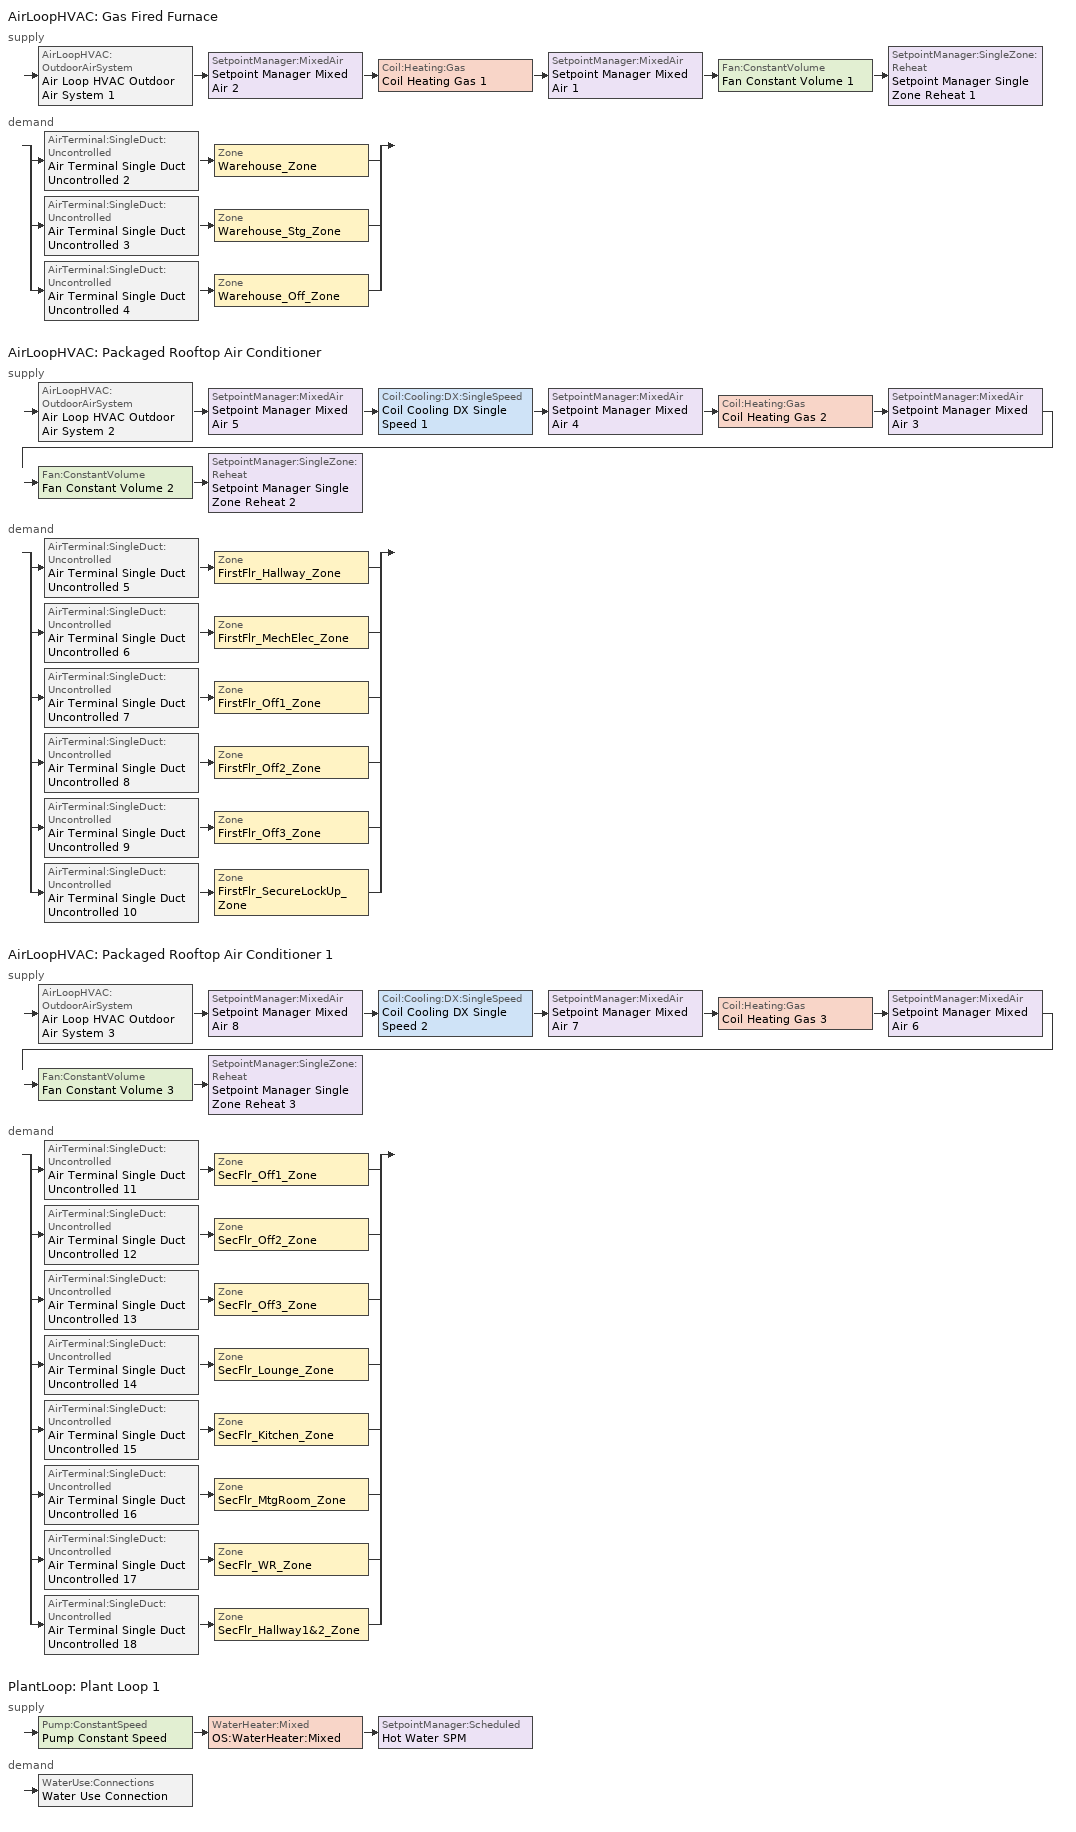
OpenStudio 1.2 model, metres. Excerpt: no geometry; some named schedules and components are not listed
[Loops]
AirLoopHVAC 'Gas Fired Furnace'
 supply: AirLoopHVAC:OutdoorAirSystem 'Air Loop HVAC Outdoor Air System 1' > SetpointManager:MixedAir 'Setpoint Manager Mixed Air 2' > Coil:Heating:Gas 'Coil Heating Gas 1' > SetpointManager:MixedAir 'Setpoint Manager Mixed Air 1' > Fan:ConstantVolume 'Fan Constant Volume 1' > SetpointManager:SingleZone:Reheat 'Setpoint Manager Single Zone Reheat 1'
 demand: split
  | AirTerminal:SingleDuct:Uncontrolled 'Air Terminal Single Duct Uncontrolled 2' > Zone 'Warehouse_Zone'
  | AirTerminal:SingleDuct:Uncontrolled 'Air Terminal Single Duct Uncontrolled 3' > Zone 'Warehouse_Stg_Zone'
  | AirTerminal:SingleDuct:Uncontrolled 'Air Terminal Single Duct Uncontrolled 4' > Zone 'Warehouse_Off_Zone'
AirLoopHVAC 'Packaged Rooftop Air Conditioner'
 supply: AirLoopHVAC:OutdoorAirSystem 'Air Loop HVAC Outdoor Air System 2' > SetpointManager:MixedAir 'Setpoint Manager Mixed Air 5' > Coil:Cooling:DX:SingleSpeed 'Coil Cooling DX Single Speed 1' > SetpointManager:MixedAir 'Setpoint Manager Mixed Air 4' > Coil:Heating:Gas 'Coil Heating Gas 2' > SetpointManager:MixedAir 'Setpoint Manager Mixed Air 3' > Fan:ConstantVolume 'Fan Constant Volume 2' > SetpointManager:SingleZone:Reheat 'Setpoint Manager Single Zone Reheat 2'
 demand: split
  | AirTerminal:SingleDuct:Uncontrolled 'Air Terminal Single Duct Uncontrolled 5' > Zone 'FirstFlr_Hallway_Zone'
  | AirTerminal:SingleDuct:Uncontrolled 'Air Terminal Single Duct Uncontrolled 6' > Zone 'FirstFlr_MechElec_Zone'
  | AirTerminal:SingleDuct:Uncontrolled 'Air Terminal Single Duct Uncontrolled 7' > Zone 'FirstFlr_Off1_Zone'
  | AirTerminal:SingleDuct:Uncontrolled 'Air Terminal Single Duct Uncontrolled 8' > Zone 'FirstFlr_Off2_Zone'
  | AirTerminal:SingleDuct:Uncontrolled 'Air Terminal Single Duct Uncontrolled 9' > Zone 'FirstFlr_Off3_Zone'
  | AirTerminal:SingleDuct:Uncontrolled 'Air Terminal Single Duct Uncontrolled 10' > Zone 'FirstFlr_SecureLockUp_Zone'
AirLoopHVAC 'Packaged Rooftop Air Conditioner 1'
 supply: AirLoopHVAC:OutdoorAirSystem 'Air Loop HVAC Outdoor Air System 3' > SetpointManager:MixedAir 'Setpoint Manager Mixed Air 8' > Coil:Cooling:DX:SingleSpeed 'Coil Cooling DX Single Speed 2' > SetpointManager:MixedAir 'Setpoint Manager Mixed Air 7' > Coil:Heating:Gas 'Coil Heating Gas 3' > SetpointManager:MixedAir 'Setpoint Manager Mixed Air 6' > Fan:ConstantVolume 'Fan Constant Volume 3' > SetpointManager:SingleZone:Reheat 'Setpoint Manager Single Zone Reheat 3'
 demand: split
  | AirTerminal:SingleDuct:Uncontrolled 'Air Terminal Single Duct Uncontrolled 11' > Zone 'SecFlr_Off1_Zone'
  | AirTerminal:SingleDuct:Uncontrolled 'Air Terminal Single Duct Uncontrolled 12' > Zone 'SecFlr_Off2_Zone'
  | AirTerminal:SingleDuct:Uncontrolled 'Air Terminal Single Duct Uncontrolled 13' > Zone 'SecFlr_Off3_Zone'
  | AirTerminal:SingleDuct:Uncontrolled 'Air Terminal Single Duct Uncontrolled 14' > Zone 'SecFlr_Lounge_Zone'
  | AirTerminal:SingleDuct:Uncontrolled 'Air Terminal Single Duct Uncontrolled 15' > Zone 'SecFlr_Kitchen_Zone'
  | AirTerminal:SingleDuct:Uncontrolled 'Air Terminal Single Duct Uncontrolled 16' > Zone 'SecFlr_MtgRoom_Zone'
  | AirTerminal:SingleDuct:Uncontrolled 'Air Terminal Single Duct Uncontrolled 17' > Zone 'SecFlr_WR_Zone'
  | AirTerminal:SingleDuct:Uncontrolled 'Air Terminal Single Duct Uncontrolled 18' > Zone 'SecFlr_Hallway1&2_Zone'
PlantLoop 'Plant Loop 1'
 supply: Pump:ConstantSpeed 'Pump Constant Speed' > WaterHeater:Mixed 'OS:WaterHeater:Mixed' > SetpointManager:Scheduled 'Hot Water SPM'
 demand: WaterUse:Connections 'Water Use Connection'
[Sizing:Zone] Zone Cooling Design Supply Air Temperature {C}=12.8; Zone Heating Design Supply Air Temperature {C}=50; Zone Cooling Design Supply Air Humidity Ratio {kg-H2O/kg-air}=0.0085; Zone Heating Design Supply Air Humidity Ratio {kg-H2O/kg-air}=0.008; Heating Design Air Flow Method=DesignDay
Warehouse_Zone; Warehouse_Off_Zone; Warehouse_Stg_Zone; SecFlr_WR_Zone; SecFlr_Kitchen_Zone; SecFlr_Off3_Zone; SecFlr_Lounge_Zone; SecFlr_Hallway1&2_Zone; SecFlr_MtgRoom_Zone; SecFlr_Off2_Zone; SecFlr_Off1_Zone; FirstFlr_Off3_Zone; FirstFlr_MechElec_Zone; FirstFlr_Hallway_Zone; FirstFlr_SecureLockUp_Zone; FirstFlr_Off1_Zone; FirstFlr_Off2_Zone
[Zone equipment]
Warehouse_Zone: Air Terminal Single Duct Uncontrolled 2
Warehouse_Off_Zone: Air Terminal Single Duct Uncontrolled 4
Warehouse_Stg_Zone: Air Terminal Single Duct Uncontrolled 3
SecFlr_WR_Zone: Air Terminal Single Duct Uncontrolled 17, Zone HVAC Baseboard Convective Electric 11
SecFlr_Kitchen_Zone: Air Terminal Single Duct Uncontrolled 15
SecFlr_Off3_Zone: Air Terminal Single Duct Uncontrolled 13, Zone HVAC Baseboard Convective Electric 9
SecFlr_Lounge_Zone: Air Terminal Single Duct Uncontrolled 14
SecFlr_Hallway1&2_Zone: Air Terminal Single Duct Uncontrolled 18
SecFlr_MtgRoom_Zone: Air Terminal Single Duct Uncontrolled 16, Zone HVAC Baseboard Convective Electric 10
SecFlr_Off2_Zone: Air Terminal Single Duct Uncontrolled 12, Zone HVAC Baseboard Convective Electric 8
SecFlr_Off1_Zone: Air Terminal Single Duct Uncontrolled 11, Zone HVAC Baseboard Convective Electric 7
FirstFlr_Off3_Zone: Air Terminal Single Duct Uncontrolled 9, Zone HVAC Baseboard Convective Electric 5
FirstFlr_MechElec_Zone: Air Terminal Single Duct Uncontrolled 6, Zone HVAC Baseboard Convective Electric 6
FirstFlr_Hallway_Zone: Air Terminal Single Duct Uncontrolled 5, Zone HVAC Baseboard Convective Electric 4
FirstFlr_SecureLockUp_Zone: Air Terminal Single Duct Uncontrolled 10, Zone HVAC Baseboard Convective Electric 3
FirstFlr_Off1_Zone: Air Terminal Single Duct Uncontrolled 7, Zone HVAC Baseboard Convective Electric 1
FirstFlr_Off2_Zone: Air Terminal Single Duct Uncontrolled 8, Zone HVAC Baseboard Convective Electric 2
[AirLoopHVAC] Design Supply Air Flow Rate {m3/s}=AutoSize
Gas Fired Furnace; Packaged Rooftop Air Conditioner; Packaged Rooftop Air Conditioner 1
[Sizing:System] Type of Load to Size On=Sensible; Design Outdoor Air Flow Rate {m3/s}=Autosize; Minimum System Air Flow Ratio=1; Preheat Design Temperature {C}=7; Preheat Design Humidity Ratio {kg-H2O/kg-Air}=0.008; Precool Design Temperature {C}=12.8; Precool Design Humidity Ratio {kg-H2O/kg-Air}=0.008; Central Cooling Design Supply Air Temperature {C}=12.8; Central Heating Design Supply Air Temperature {C}=50; Sizing Option=NonCoincident; 100% Outdoor Air in Cooling=Yes; 100% Outdoor Air in Heating=Yes; Central Cooling Design Supply Air Humidity Ratio {kg-H2O/kg-Air}=0.0085; Central Heating Design Supply Air Humidity Ratio {kg-H2O/kg-Air}=0.008; Cooling Design Air Flow Method=DesignDay; Cooling Design Air Flow Rate {m3/s}=0; Heating Design Air Flow Method=DesignDay; Heating Design Air Flow Rate {m3/s}=0; System Outdoor Air Method=ZoneSum
Gas Fired Furnace; Packaged Rooftop Air Conditioner; Packaged Rooftop Air Conditioner 1
[Fan:ConstantVolume] Maximum Flow Rate {m3/s}=AutoSize
Name | Availability Schedule | Pressure Rise {Pa}
Fan Constant Volume 1 | Fan Schedule | 600
Fan Constant Volume 2; Fan Constant Volume 3 | NECB-A-Fan | 500
[Coil:Heating:Gas] Availability Schedule=Always On Discrete; Gas Burner Efficiency=0.8; Nominal Capacity {W}=AutoSize; Parasitic Electric Load {W}=0; Parasitic Gas Load {W}=0
Coil Heating Gas 1; Coil Heating Gas 2; Coil Heating Gas 3
[SetpointManager:SingleZone:Reheat] Minimum Supply Air Temperature {C}=-99; Maximum Supply Air Temperature {C}=99
Name | Control Zone
Setpoint Manager Single Zone Reheat 1 | Warehouse_Zone
Setpoint Manager Single Zone Reheat 2 | FirstFlr_Hallway_Zone
Setpoint Manager Single Zone Reheat 3 | SecFlr_Off3_Zone
[Controller:OutdoorAir] Maximum Outdoor Air Flow Rate {m3/s}=Autosize; Economizer Control Type=NoEconomizer; Economizer Control Action Type=ModulateFlow; Economizer Maximum Limit Dry-Bulb Temperature {C}=28; Economizer Maximum Limit Enthalpy {J/kg}=64000; Economizer Minimum Limit Dry-Bulb Temperature {C}=-100; Lockout Type=NoLockout; Minimum Limit Type=FixedMinimum; High Humidity Control=No; Heat Recovery Bypass Control Type=BypassWhenOAFlowGreaterThanMinimum
Name | Minimum Outdoor Air Flow Rate {m3/s} | Minimum Outdoor Air Schedule | Minimum Fraction of Outdoor Air Schedule | Maximum Fraction of Outdoor Air Schedule | Controller Mechanical Ventilation
Controller Outdoor Air 1 | 0 | Warehouse Minimum Outside Air | Warehouse Minimum Outside Air | Warehouse Minimum Outside Air | Controller Mechanical Ventilation 1
Controller Outdoor Air 2 | Autosize | AlwaysON |  |  | Controller Mechanical Ventilation 2
Controller Outdoor Air 3 | Autosize | AlwaysON |  |  | Controller Mechanical Ventilation 3
[Controller:MechanicalVentilation] Availability Schedule=Always On Discrete; System Outdoor Air Method=ZoneSum
Controller Mechanical Ventilation 1; Controller Mechanical Ventilation 2; Controller Mechanical Ventilation 3
[AirLoopHVAC:OutdoorAirSystem]
Name | Controller
Air Loop HVAC Outdoor Air System 1 | Controller Outdoor Air 1
Air Loop HVAC Outdoor Air System 2 | Controller Outdoor Air 2
Air Loop HVAC Outdoor Air System 3 | Controller Outdoor Air 3
[AirTerminal:SingleDuct:Uncontrolled] Availability Schedule=Always On Discrete; Maximum Air Flow Rate {m3/s}=AutoSize
Air Terminal Single Duct Uncontrolled 2; Air Terminal Single Duct Uncontrolled 3; Air Terminal Single Duct Uncontrolled 4; Air Terminal Single Duct Uncontrolled 5; Air Terminal Single Duct Uncontrolled 6; Air Terminal Single Duct Uncontrolled 7; Air Terminal Single Duct Uncontrolled 8; Air Terminal Single Duct Uncontrolled 9; Air Terminal Single Duct Uncontrolled 10; Air Terminal Single Duct Uncontrolled 11; Air Terminal Single Duct Uncontrolled 12; Air Terminal Single Duct Uncontrolled 13; Air Terminal Single Duct Uncontrolled 14; Air Terminal Single Duct Uncontrolled 15; Air Terminal Single Duct Uncontrolled 16; Air Terminal Single Duct Uncontrolled 17; Air Terminal Single Duct Uncontrolled 18
[Coil:Cooling:DX:SingleSpeed] Availability Schedule=Always On Discrete; Rated Total Cooling Capacity {W}=autosize; Rated Sensible Heat Ratio=autosize; Rated COP {W/W}=3; Rated Air Flow Rate {m3/s}=autosize; Rated Evaporator Fan Power Per Volume Flow Rate {W/(m3/s)}=773.3; Condenser Type=AirCooled; Evaporative Condenser Effectiveness=0; Evaporative Condenser Air Flow Rate {m3/s}=Autosize; Evaporative Condenser Pump Rated Power Consumption {W}=Autosize; Crankcase Heater Capacity {W}=0; Maximum Outdoor Dry-Bulb Temperature for Crankcase Heater Operation {C}=0; Basin Heater Capacity {W/K}=0; Basin Heater Setpoint Temperature {C}=10
Name | Total Cooling Capacity Function of Temperature Curve | Total Cooling Capacity Function of Flow Fraction Curve | Energy Input Ratio Function of Temperature Curve | Energy Input Ratio Function of Flow Fraction Curve | Part Load Fraction Correlation Curve
Coil Cooling DX Single Speed 1 | Curve Biquadratic 1 | Curve Quadratic 1 | Curve Biquadratic 2 | Curve Quadratic 2 | Curve Quadratic 3
Coil Cooling DX Single Speed 2 | Curve Biquadratic 3 | Curve Quadratic 4 | Curve Biquadratic 4 | Curve Quadratic 5 | Curve Quadratic 6
[WaterUse:Equipment:Definition]
Name | Peak Flow Rate {m3/s}
Storage SWH | 1.02e-06
Food Preparation SWH | 3.71e-07
Meeting Room SWH | 2.78e-08
Warehouse SWH | 2.01e-06
Office SWH | 2.47e-06
Lounge SWH | 9.28e-07
[WaterUse:Connections]
Water Use Connection: Water Use Equipment Name 1=Bathroom Sink; Water Use Equipment Name 2=Water Use Equipment 1; Water Use Equipment Name 3=Water Use Equipment 2; Water Use Equipment Name 4=Water Use Equipment 3; Water Use Equipment Name 5=Water Use Equipment 4; Water Use Equipment Name 6=Water Use Equipment 5
[WaterUse:Equipment]
Name | Water Use Equipment Definition | Flow Rate Fraction Schedule
Bathroom Sink | Food Preparation SWH | NECB-B-HW
Water Use Equipment 1 | Lounge SWH | NECB-B-HW
Water Use Equipment 2 | Meeting Room SWH | NECB-C-HW
Water Use Equipment 3 | Office SWH | NECB-A-HW
Water Use Equipment 4 | Storage SWH | NECB-E-HW
Water Use Equipment 5 | Warehouse SWH | NECB-A-HW
[PlantLoop]
Plant Loop 1: Plant Loop Volume {m3}=Autocalculate
[Sizing:Plant]
Plant Loop 1: Loop Type=Heating; Design Loop Exit Temperature {C}=82; Loop Design Temperature Difference {deltaC}=11
[WaterHeater:Mixed]
OS:WaterHeater:Mixed: Tank Volume {m3}=0.5; Setpoint Temperature Schedule=Water Heater Setpoint Temperature; Deadband Temperature Difference {deltaC}=2; Maximum Temperature Limit {C}=82.22; Heater Control Type=Cycle; Heater Maximum Capacity {W}=9000; Heater Minimum Capacity {W}=0; Heater Fuel Type=Electricity; Heater Thermal Efficiency=1; Off Cycle Parasitic Fuel Consumption Rate {W}=0; Off Cycle Parasitic Fuel Type=Electricity; Off Cycle Parasitic Heat Fraction to Tank=0.8; On Cycle Parasitic Fuel Consumption Rate {W}=0; On Cycle Parasitic Fuel Type=Electricity; Ambient Temperature Indicator=Schedule; Ambient Temperature Schedule=Water Heater Ambient Temperature; Off Cycle Loss Coefficient to Ambient Temperature {W/K}=2; Off Cycle Loss Fraction to Thermal Zone=1; On Cycle Loss Coefficient to Ambient Temperature {W/K}=2; On Cycle Loss Fraction to Thermal Zone=1; Peak Use Flow Rate {m3/s}=0; Cold Water Supply Temperature Schedule=Water Heat Cold Water Temperature; Use Side Effectiveness=1; Source Side Effectiveness=1; Use Side Design Flow Rate {m3/s}=autosize; Source Side Design Flow Rate {m3/s}=autosize; Indirect Water Heating Recovery Time {hr}=1.5
[Pump:ConstantSpeed]
Pump Constant Speed: Rated Flow Rate {m3/s}=autosize; Rated Pump Head {Pa}=179352; Rated Power Consumption {W}=autosize; Motor Efficiency=0.9; Fraction of Motor Inefficiencies to Fluid Stream=0; Pump Control Type=Intermittent
[SetpointManager:Scheduled]
Hot Water SPM: Control Variable=Temperature; Schedule=Hot Water Temperature
[ZoneHVAC:Baseboard:Convective:Electric] Availability Schedule=Always On Discrete 1; Efficiency=1
Name | Nominal Capacity {W}
Zone HVAC Baseboard Convective Electric 1 | 1275
Zone HVAC Baseboard Convective Electric 2 | 1105
Zone HVAC Baseboard Convective Electric 3 | 1348
Zone HVAC Baseboard Convective Electric 4 | 1875
Zone HVAC Baseboard Convective Electric 5 | 645
Zone HVAC Baseboard Convective Electric 6 | 1084
Zone HVAC Baseboard Convective Electric 7 | 1190
Zone HVAC Baseboard Convective Electric 8; Zone HVAC Baseboard Convective Electric 9 | 938
Zone HVAC Baseboard Convective Electric 10 | 850
Zone HVAC Baseboard Convective Electric 11 | 926
[Schedule:Constant] Value=1
Always On Discrete; Always On Discrete 1
[Schedule:Ruleset]
NECB-A-Fan: Default Day Schedule=Schedule Day 4
NECB-A-HW: Default Day Schedule=Schedule Day 8
NECB-C-HW: Default Day Schedule=Schedule Day 24
NECB-E-HW: Default Day Schedule=Schedule Day 40
NECB-B-HW: Default Day Schedule=Schedule Day 16
AlwaysON: Default Day Schedule=Schedule Day 73
Warehouse Minimum Outside Air: Default Day Schedule=Schedule Day 27
Water Heater Setpoint Temperature: Default Day Schedule=Water Heater Setpoint Temperature Default
Water Heater Ambient Temperature: Default Day Schedule=Water Heater Ambient Temperature Default
Water Heat Cold Water Temperature: Default Day Schedule=Schedule Day 29
Hot Water Temperature: Default Day Schedule=Hot Water Temperature Default; Summer Design Day Schedule=Hot Water Temperature Summer Design Day; Winter Design Day Schedule=Hot Water Temperature Winter Design Day
Fan Schedule: Default Day Schedule=Schedule Day 30
[Schedule:Day]
Schedule Day 4; Schedule Day 8; Schedule Day 24; Schedule Day 40; Schedule Day 16; Schedule Day 27: 24, 0, 0
sunNECB-A-Fan 1; satNECB-A-Fan 1: 1, 0, 0, 2, 0, 0, 3, 0, 0, 4, 0, 0, 5, 0, 0, 6, 0, 0, 7, 0, 0, 8, 0, 0, 9, 0, 0, 10, 0, 0, 11, 0, 0, 12, 0, 0, 13, 0, 0, 14, 0, 0, 15, 0, 0, 16, 0, 0, 17, 0, 0, 18, 0, 0, 19, 0, 0, 20, 0, 0, 21, 0, 0, 22, 0, 0, 23, 0, 0, 24, 0, 0
wkdNECB-A-Fan 1: 1, 0, 0, 2, 0, 0, 3, 0, 0, 4, 0, 0, 5, 0, 0, 6, 0, 0, 7, 0, 1, 8, 0, 1, 9, 0, 1, 10, 0, 1, 11, 0, 1, 12, 0, 1, 13, 0, 1, 14, 0, 1, 15, 0, 1, 16, 0, 1, 17, 0, 1, 18, 0, 1, 19, 0, 1, 20, 0, 1, 21, 0, 1, 22, 0, 0, 23, 0, 0, 24, 0, 0
sunNECB-C-HW 1: 1, 0, 0.05, 2, 0, 0.05, 3, 0, 0.05, 4, 0, 0.05, 5, 0, 0.05, 6, 0, 0.05, 7, 0, 0.05, 8, 0, 0.05, 9, 0, 0.05, 10, 0, 0.05, 11, 0, 0.1, 12, 0, 0.2, 13, 0, 0.4, 14, 0, 0.8, 15, 0, 0.8, 16, 0, 0.6, 17, 0, 0.4, 18, 0, 0.3, 19, 0, 0.2, 20, 0, 0.05, 21, 0, 0.05, 22, 0, 0.05, 23, 0, 0.05, 24, 0, 0.05
satNECB-C-HW 1: 1, 0, 0.05, 2, 0, 0.05, 3, 0, 0.05, 4, 0, 0.05, 5, 0, 0.05, 6, 0, 0.05, 7, 0, 0.05, 8, 0, 0.05, 9, 0, 0.1, 10, 0, 0.2, 11, 0, 0.3, 12, 0, 0.5, 13, 0, 0.9, 14, 0, 0.9, 15, 0, 0.9, 16, 0, 0.9, 17, 0, 0.7, 18, 0, 0.5, 19, 0, 0.3, 20, 0, 0.2, 21, 0, 0.2, 22, 0, 0.05, 23, 0, 0.05, 24, 0, 0.05
sunNECB-B-HW 1: 1, 0, 0.5, 2, 0, 0.6, 3, 0, 0.05, 4, 0, 0.05, 5, 0, 0.05, 6, 0, 0.05, 7, 0, 0.05, 8, 0, 0.05, 9, 0, 0.05, 10, 0, 0.7, 11, 0, 0.7, 12, 0, 0.4, 13, 0, 0.5, 14, 0, 0.6, 15, 0, 0.6, 16, 0, 0.4, 17, 0, 0.3, 18, 0, 0.3, 19, 0, 0.4, 20, 0, 0.5, 21, 0, 0.8, 22, 0, 0.8, 23, 0, 0.5, 24, 0, 0.5
satNECB-B-HW 1: 1, 0, 0.7, 2, 0, 0.6, 3, 0, 0.05, 4, 0, 0.05, 5, 0, 0.05, 6, 0, 0.05, 7, 0, 0.05, 8, 0, 0.05, 9, 0, 0.05, 10, 0, 0.7, 11, 0, 0.7, 12, 0, 0.4, 13, 0, 0.5, 14, 0, 0.6, 15, 0, 0.6, 16, 0, 0.4, 17, 0, 0.3, 18, 0, 0.3, 19, 0, 0.4, 20, 0, 0.5, 21, 0, 0.8, 22, 0, 0.8, 23, 0, 0.9, 24, 0, 0.9
wkdNECB-B-HW 1: 1, 0, 0.6, 2, 0, 0.5, 3, 0, 0.05, 4, 0, 0.05, 5, 0, 0.05, 6, 0, 0.05, 7, 0, 0.05, 8, 0, 0.05, 9, 0, 0.05, 10, 0, 0.7, 11, 0, 0.7, 12, 0, 0.4, 13, 0, 0.5, 14, 0, 0.6, 15, 0, 0.6, 16, 0, 0.4, 17, 0, 0.3, 18, 0, 0.3, 19, 0, 0.4, 20, 0, 0.5, 21, 0, 0.8, 22, 0, 0.8, 23, 0, 0.9, 24, 0, 0.9
Schedule Day 73: 24, 0, 1
Water Heater Setpoint Temperature Default; Hot Water Temperature Default: 24, 0, 60
Water Heater Ambient Temperature Default: 24, 0, 22
Schedule Day 29: 24, 0, 15
Hot Water Temperature Summer Design Day; Hot Water Temperature Winter Design Day: 24, 0, 67
Schedule Day 30: 8, 0, 0, 16, 0, 1, 24, 0, 0
[Schedule:Rule] Date Specification Type=DateRange; Start Month=1; Start Day=1; End Month=12; End Day=31
Name | Schedule Ruleset | Rule Order | Day Schedule | Apply Sunday | Apply Monday | Apply Tuesday | Apply Wednesday | Apply Thursday | Apply Friday | Apply Saturday
sunNECB-A-Fanrule | NECB-A-Fan | 0 | sunNECB-A-Fan 1 | Yes | No | No | No | No | No | No
satNECB-A-Fanrule | NECB-A-Fan | 1 | satNECB-A-Fan 1 | No | No | No | No | No | No | Yes
wkdNECB-A-Fan rule | NECB-A-Fan | 2 | wkdNECB-A-Fan 1 | No | Yes | Yes | Yes | Yes | Yes | No
sunNECB-A-HWrule | NECB-A-HW | 0 | sunNECB-A-HW 1 | Yes | No | No | No | No | No | No
satNECB-A-HWrule | NECB-A-HW | 1 | satNECB-A-HW 1 | No | No | No | No | No | No | Yes
wkdNECB-A-HW rule | NECB-A-HW | 2 | wkdNECB-A-HW 1 | No | Yes | Yes | Yes | Yes | Yes | No
sunNECB-C-HWrule | NECB-C-HW | 0 | sunNECB-C-HW 1 | Yes | No | No | No | No | No | No
satNECB-C-HWrule | NECB-C-HW | 1 | satNECB-C-HW 1 | No | No | No | No | No | No | Yes
wkdNECB-C-HW rule | NECB-C-HW | 2 | wkdNECB-C-HW 1 | No | Yes | Yes | Yes | Yes | Yes | No
sunNECB-E-HWrule | NECB-E-HW | 0 | sunNECB-E-HW 1 | Yes | No | No | No | No | No | No
satNECB-E-HWrule | NECB-E-HW | 1 | satNECB-E-HW 1 | No | No | No | No | No | No | Yes
wkdNECB-E-HW rule | NECB-E-HW | 2 | wkdNECB-E-HW 1 | No | Yes | Yes | Yes | Yes | Yes | No
sunNECB-B-HWrule | NECB-B-HW | 0 | sunNECB-B-HW 1 | Yes | No | No | No | No | No | No
satNECB-B-HWrule | NECB-B-HW | 1 | satNECB-B-HW 1 | No | No | No | No | No | No | Yes
wkdNECB-B-HW rule | NECB-B-HW | 2 | wkdNECB-B-HW 1 | No | Yes | Yes | Yes | Yes | Yes | No
[Curve:Biquadratic] Minimum Value of x {BasedOnField A2}=17; Maximum Value of x {BasedOnField A2}=22; Minimum Value of y {BasedOnField A3}=13; Maximum Value of y {BasedOnField A3}=46
Name | Coefficient1 Constant | Coefficient2 x | Coefficient3 x**2 | Coefficient4 y | Coefficient5 y**2 | Coefficient6 x*y
Curve Biquadratic 1; Curve Biquadratic 3 | 0.42415 | 0.04426 | -0.00042 | 0.00333 | -8e-005 | -0.00021
Curve Biquadratic 2; Curve Biquadratic 4 | 1.23649 | -0.02431 | 0.00057 | -0.01434 | 0.00063 | -0.00038
[Curve:Quadratic]
Name | Coefficient1 Constant | Coefficient2 x | Coefficient3 x**2 | Minimum Value of x {BasedOnField A2} | Maximum Value of x {BasedOnField A2}
Curve Quadratic 1; Curve Quadratic 4 | 0.77136 | 0.34053 | -0.11088 | 0.75918 | 1.13877
Curve Quadratic 2; Curve Quadratic 5 | 1.2055 | -0.32953 | 0.12308 | 0.75918 | 1.13877
Curve Quadratic 3; Curve Quadratic 6 | 0.771 | 0.229 | 0 | 0 | 1
